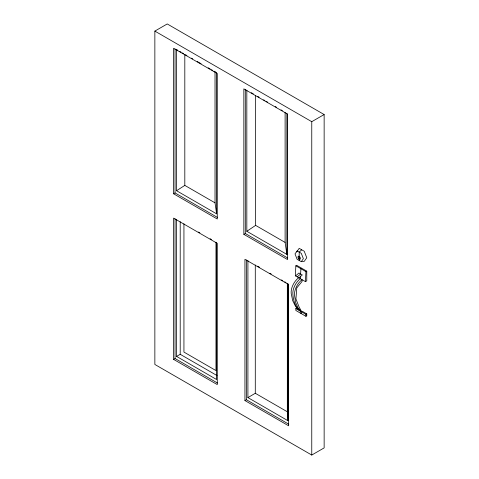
<?xml version="1.0" encoding="UTF-8"?>
<svg xmlns="http://www.w3.org/2000/svg" width="479" height="479" viewBox="0 0 479 479"><rect width="100%" height="100%" fill="white"/><g stroke="black" fill="none" stroke-linecap="round" stroke-linejoin="round"><path stroke-width="0.72" d="M295.848 265.809L295.339 275.796L305.428 281.622L306.764 280.85L306.764 271.162L296.675 265.33L295.848 265.809L305.937 271.635L306.764 271.162M300.525 276.006L300.387 278.706A12.55 7.245 -60 0 0 292.891 294.435A44.822 25.878 -60 0 0 300.896 311.452L300.896 313.392L301.716 312.913M305.428 281.622L305.937 271.635M296.675 251.93L299.195 248.338L304.243 251.253L306.764 257.756L304.243 261.342L301.285 261.678L297.106 259.271L295.016 253.888L297.106 250.918L301.285 253.325L303.369 258.708L301.285 261.678M301.716 249.793L299.195 252.122L299.195 260.474M295.579 275.922L298.944 273.006L302.309 274.952L298.944 277.862M297.261 276.892L300.626 273.982L300.896 268.719L301.716 268.246M286.873 113.248L286.873 254.403L246.829 231.285L255.624 225.387L255.624 95.399M216.61 72.682L216.61 213.838L176.565 190.72L184.81 185.391L184.81 54.468M287.969 283.676L287.969 420.724L247.918 397.6L255.289 393.271L255.289 264.965M154.855 31.099L167.237 23.95L324.145 114.541L324.145 447.901L311.763 455.05L154.855 364.459L154.855 31.099L311.763 121.69L324.145 114.541M173.584 193.779L217.274 218.999L217.274 73.515L173.584 48.289L173.584 193.779L175.045 192.935L217.442 217.418M243.847 234.345L287.538 259.564L287.538 114.08L243.847 88.86L243.847 234.345L245.308 233.501L287.705 257.983M176.565 219.358L176.565 356.406L180.206 354.304L217.023 375.56M173.584 359.376L217.274 384.595L217.274 243.35L173.584 218.125L173.584 359.376L175.045 358.531L217.442 383.014M306.764 313.889L305.937 314.362L301.734 311.937L298.944 306.686L295.926 298.908L296.776 287.921L302.051 281.466L302.069 279.682A12.55 7.245 -60 0 0 294.567 295.405L295.621 302.375L298.112 308.009L301.734 311.937L302.56 311.458L306.764 313.889L306.764 315.829L305.937 316.308L295.848 310.476L295.848 308.536L296.675 308.063L299.076 309.446M244.943 400.57L288.627 425.795L288.627 284.544L244.943 259.325L244.943 400.57L246.398 399.731L288.801 424.208M177.859 50.307L176.565 49.559L176.565 190.72M179.793 51.427L181.086 52.169M182.379 52.918L183.667 53.666M185.607 54.78L186.9 55.528M191.42 58.139L192.714 58.881M197.234 61.492L201.108 63.731M208.215 67.832L210.149 68.952M211.443 69.7L212.736 70.443M214.029 71.191L215.963 72.311M251.349 92.74L253.289 93.854M257.81 96.465L259.097 97.213M263.624 99.824L264.911 100.572M266.204 101.314L267.498 102.063M275.245 106.536L276.539 107.284M281.059 109.895L282.353 110.637M255.624 225.387L285.113 242.416L286.873 254.403M184.81 185.391L215.023 202.839L216.61 213.838M198.528 232.04L199.815 232.782M210.149 238.752L211.443 239.494M257.606 266.15L259.546 267.27M269.881 273.234L271.174 273.982M281.508 279.946L282.802 280.694M284.736 281.814L286.029 282.556M295.848 308.536L300.052 310.967L298.908 309.093M255.289 393.271L287.328 411.772L287.969 420.724M176.565 356.406L216.61 379.524L216.61 242.482M300.052 310.967L295.639 306.578L292.705 300.692L291.208 293.465A12.55 7.245 -60 0 1 298.704 277.736M311.763 121.69L311.763 455.05M305.937 314.362L305.937 316.308M287.328 283.46L287.328 411.772M285.113 112.421L285.113 242.416M247.918 260.558L247.918 397.6M246.829 90.13L246.829 231.285M246.398 259.977L246.398 399.731M245.308 89.507L245.308 233.501M215.975 242.26L215.975 370.572L183.936 352.077L183.936 223.765M215.023 71.91L215.023 202.839M180.206 221.729L180.206 354.304M175.045 48.942L175.045 192.935M175.045 218.777L175.045 358.531M298.303 256.211L297.932 257.025L298.303 258.271L299.195 259.211L300.088 259.301L300.459 258.48L300.088 257.241L299.195 256.295L298.303 256.211M299.405 257.918L298.986 257.678L298.986 258.648L299.405 258.894L299.405 257.918"/></g></svg>
